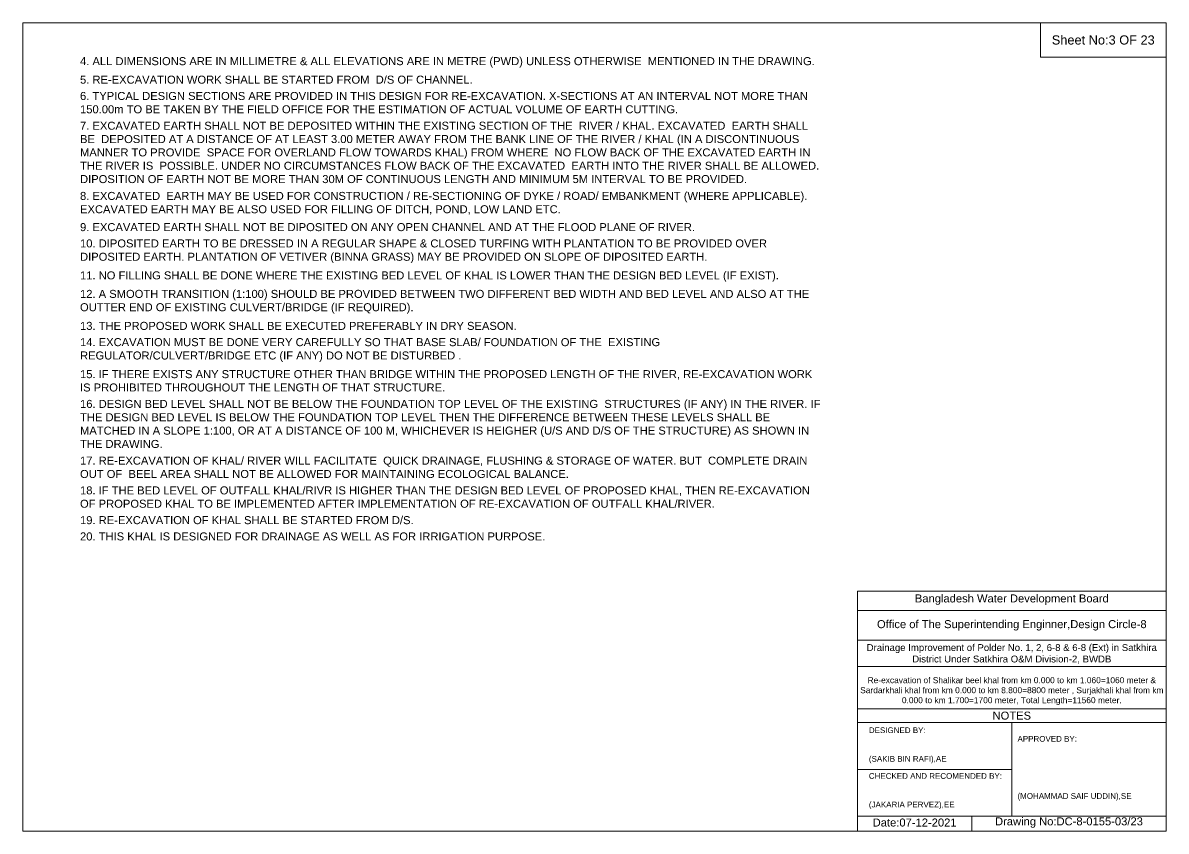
# Model space of a CAD drawing. Header units: inches. Extents: x 93000 to 506000, y -4242 to 0.
# Drawn here: x 120000 to 126000, y -4242 to 0 of the extents above; entities that cross this region are included whole.
import ezdxf

# ---------------------------------------------------------------- set-up
doc = ezdxf.new("R2010")
doc.units = ezdxf.units.IN
doc.header["$LTSCALE"] = 7
doc.header["$MEASUREMENT"] = 0
doc.layers.add('Cross section Data Border', color=7, linetype='Continuous', lineweight=9)
doc.styles.get("Standard").update_dxf_attribs({"font": 'arial.ttf'})

msp = doc.modelspace()

# ---------------------------------------------------------------- linework, layer by layer
at = {"layer": 'Cross section Data Border'}
for points in [[(120000, 0), (126000, 0), (126000, -4242), (120000, -4242)], [(125340, 0), (126000, 0), (126000, -180), (125340, -180)]]:
    msp.add_lwpolyline(points, close=True, dxfattribs=at)
for points in [[(124380, -4242), (124380, -2982), (126000, -2982)], [(124380, -3084), (126000, -3084)], [(124380, -3240), (126000, -3240)], [(124380, -3378), (126000, -3378)], [(124380, -3600), (126000, -3600)], [(124380, -3672), (126000, -3672)], [(125190, -3672), (125190, -4164)], [(124380, -3918), (125190, -3918)], [(124380, -4164), (126000, -4164)], [(124980, -4164), (124980, -4242)]]:
    msp.add_lwpolyline(points, dxfattribs=at)

# ---------------------------------------------------------------- texts
at = {"layer": 'Cross section Data Border', "attachment_point": 5}
for s, insert, char_height in [('Sheet No:3 OF 23', (125670, -90), 48), ('Bangladesh Water Development Board', (125190, -3027), 42), ('Office of The Superintending Enginner,Design Circle-8', (125190, -3162), 42)]:
    msp.add_mtext(s, dxfattribs=dict(at, insert=insert, char_height=char_height))
at = {"layer": 'Cross section Data Border'}
for s, insert, char_height, width, attachment_point in [('4. ALL DIMENSIONS ARE IN MILLIMETRE & ALL ELEVATIONS ARE IN METRE (PWD) UNLESS OTHERWISE  MENTIONED IN THE DRAWING.', (120300, -180), 42, 3900, 1), ('5. RE-EXCAVATION WORK SHALL BE STARTED FROM  D/S OF CHANNEL.', (120300, -277.1), 42, 3900, 1), ('6. TYPICAL DESIGN SECTIONS ARE PROVIDED IN THIS DESIGN FOR RE-EXCAVATION. X-SECTIONS AT AN INTERVAL NOT MORE THAN 150.00m TO BE TAKEN BY THE FIELD OFFICE FOR THE ESTIMATION OF ACTUAL VOLUME OF EARTH CUTTING.', (120300, -362.6), 42, 3900, 1), ('7. EXCAVATED EARTH SHALL NOT BE DEPOSITED WITHIN THE EXISTING SECTION OF THE  RIVER / KHAL. EXCAVATED  EARTH SHALL BE  DEPOSITED AT A DISTANCE OF AT LEAST 3.00 METER AWAY FROM THE BANK LINE OF THE RIVER / KHAL (IN A DISCONTINUOUS  MANNER TO PROVIDE  SPACE FOR OVERLAND FLOW TOWARDS KHAL) FROM WHERE  NO FLOW BACK OF THE EXCAVATED EARTH IN THE RIVER IS  POSSIBLE. UNDER NO CIRCUMSTANCES FLOW BACK OF THE EXCAVATED  EARTH INTO THE RIVER SHALL BE ALLOWED. DIPOSITION OF EARTH NOT BE MORE THAN 30M OF CONTINUOUS LENGTH AND MINIMUM 5M INTERVAL TO BE PROVIDED.', (120300, -518.8), 42, 3900, 1), ('8. EXCAVATED  EARTH MAY BE USED FOR CONSTRUCTION / RE-SECTIONING OF DYKE / ROAD/ EMBANKMENT (WHERE APPLICABLE). EXCAVATED EARTH MAY BE ALSO USED FOR FILLING OF DITCH, POND, LOW LAND ETC.', (120300, -887.2), 42, 3900, 1), ('9. EXCAVATED EARTH SHALL NOT BE DIPOSITED ON ANY OPEN CHANNEL AND AT THE FLOOD PLANE OF RIVER.', (120300, -1051), 42, 3900, 1), ('10. DIPOSITED EARTH TO BE DRESSED IN A REGULAR SHAPE & CLOSED TURFING WITH PLANTATION TO BE PROVIDED OVER DIPOSITED EARTH. PLANTATION OF VETIVER (BINNA GRASS) MAY BE PROVIDED ON SLOPE OF DIPOSITED EARTH.^J', (120300, -1136.5), 42, 3900, 1), ('11. NO FILLING SHALL BE DONE WHERE THE EXISTING BED LEVEL OF KHAL IS LOWER THAN THE DESIGN BED LEVEL (IF EXIST).', (120300, -1304.3), 42, 3900, 1), ('12. A SMOOTH TRANSITION (1:100) SHOULD BE PROVIDED BETWEEN TWO DIFFERENT BED WIDTH AND BED LEVEL AND ALSO AT THE OUTTER END OF EXISTING CULVERT/BRIDGE (IF REQUIRED).', (120300, -1401.4), 42, 3900, 1), ('13. THE PROPOSED WORK SHALL BE EXECUTED PREFERABLY IN DRY SEASON.', (120300, -1569.3), 42, 3900, 1), ('14. EXCAVATION MUST BE DONE VERY CAREFULLY SO THAT BASE SLAB/ FOUNDATION OF THE  EXISTING REGULATOR/CULVERT/BRIDGE ETC (IF ANY) DO NOT BE DISTURBED .^J', (120300, -1654.7), 42, 3900, 1), ('15. IF THERE EXISTS ANY STRUCTURE OTHER THAN BRIDGE WITHIN THE PROPOSED LENGTH OF THE RIVER, RE-EXCAVATION WORK IS PROHIBITED THROUGHOUT THE LENGTH OF THAT STRUCTURE.', (120300, -1822.6), 42, 3900, 1), ('16. DESIGN BED LEVEL SHALL NOT BE BELOW THE FOUNDATION TOP LEVEL OF THE EXISTING  STRUCTURES (IF ANY) IN THE RIVER. IF THE DESIGN BED LEVEL IS BELOW THE FOUNDATION TOP LEVEL THEN THE DIFFERENCE BETWEEN THESE LEVELS SHALL BE MATCHED IN A SLOPE 1:100, OR AT A DISTANCE OF 100 M, WHICHEVER IS HEIGHER (U/S AND D/S OF THE STRUCTURE) AS SHOWN IN THE DRAWING.', (120300, -1978.8), 42, 3900, 1), ('17. RE-EXCAVATION OF KHAL/ RIVER WILL FACILITATE  QUICK DRAINAGE, FLUSHING & STORAGE OF WATER. BUT  COMPLETE DRAIN OUT OF  BEEL AREA SHALL NOT BE ALLOWED FOR MAINTAINING ECOLOGICAL BALANCE.', (120300, -2276.5), 42, 3900, 1), ('18. IF THE BED LEVEL OF OUTFALL KHAL/RIVR IS HIGHER THAN THE DESIGN BED LEVEL OF PROPOSED KHAL, THEN RE-EXCAVATION OF PROPOSED KHAL TO BE IMPLEMENTED AFTER IMPLEMENTATION OF RE-EXCAVATION OF OUTFALL KHAL/RIVER.', (120300, -2432.7), 42, 3900, 1), ('19. RE-EXCAVATION OF KHAL SHALL BE STARTED FROM D/S.', (120300, -2588.9), 42, 3900, 1), ('20. THIS KHAL IS DESIGNED FOR DRAINAGE AS WELL AS FOR IRRIGATION PURPOSE.^J', (120300, -2674.3), 42, 3900, 1), ('Drainage Improvement of Polder No. 1, 2, 6-8 & 6-8 (Ext) in Satkhira District Under Satkhira O&M Division-2, BWDB', (125190, -3312), 36, 1680, 5), ('Re-excavation of Shalikar beel khal from km 0.000 to km 1.060=1060 meter & Sardarkhali khal from km 0.000 to km 8.800=8800 meter , Surjakhali khal from km 0.000 to km 1.700=1700 meter, Total Length=11560 meter.', (125190, -3507), 31.4683, 1620, 5), ('NOTES', (125190, -3636), 42, 1680, 5), ('DESIGNED BY:^J^J^J(SAKIB BIN RAFI),AE', (124440, -3792), 30, 840, 4), ('APPROVED BY:^J^J^J^J^J^J(MOHAMMAD SAIF UDDIN),SE', (125220, -3912), 30, 840, 4), ('CHECKED AND RECOMENDED BY:^J^J^J(JAKARIA PERVEZ),EE', (124440, -4032), 30, 840, 4), ('Date:07-12-2021', (124680, -4197), 42, 840, 5), ('Drawing No:DC-8-0155-03/23', (125490, -4197), 42, 1320, 5)]:
    msp.add_mtext(s, dxfattribs=dict(at, insert=insert, char_height=char_height, width=width, attachment_point=attachment_point))

doc.saveas('drawing.dxf')
